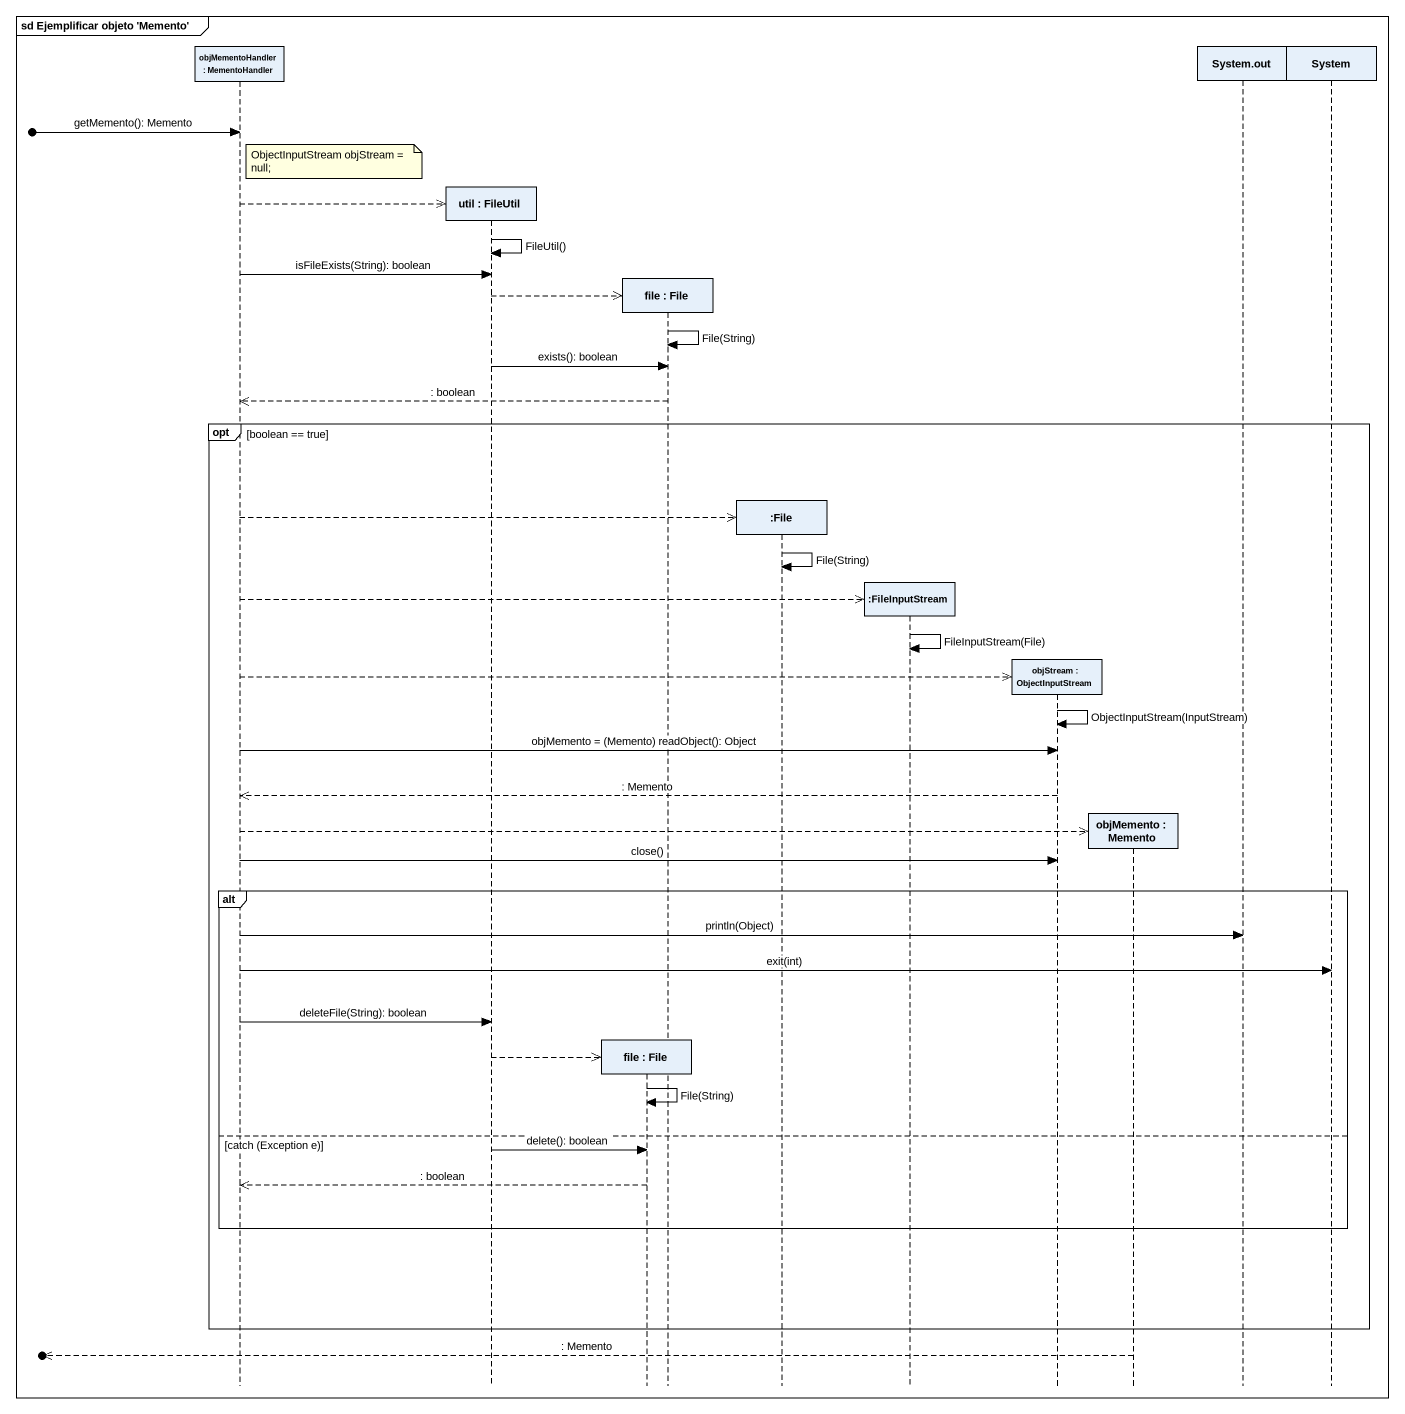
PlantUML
@startuml
mainframe sd Ejemplificar objeto 'Memento'
hide footbox
participant "objMementoHandler : MementoHandler" as objMementoHandler
participant "util : FileUtil" as util
participant "file : File" as file_
participant "file : File" as file__2
participant ":File" as File_
participant ":FileInputStream" as FileInputStream
participant "objStream : ObjectInputStream" as objStream
participant "objMemento : Memento" as objMemento
participant "System.out" as System_out
participant System

[o-> objMementoHandler : getMemento(): Memento
note right of objMementoHandler : ObjectInputStream objStream = null;
objMementoHandler -->> util **
util -> util : FileUtil()
objMementoHandler -> util : isFileExists(String): boolean
util -->> file__2 **
file__2 -> file__2 : File(String)
util -> file__2 : exists(): boolean
file__2 -->> objMementoHandler : : boolean
opt boolean == true
  objMementoHandler -->> File_ **
  File_ -> File_ : File(String)
  objMementoHandler -->> FileInputStream **
  FileInputStream -> FileInputStream : FileInputStream(File)
  objMementoHandler -->> objStream **
  objStream -> objStream : ObjectInputStream(InputStream)
  objMementoHandler -> objStream : objMemento = (Memento) readObject(): Object
  objStream -->> objMementoHandler : : Memento
  objMementoHandler -->> objMemento **
  objMementoHandler -> objStream : close()
  alt
    objMementoHandler -> System_out : println(Object)
    objMementoHandler -> System : exit(int)
    objMementoHandler -> util : deleteFile(String): boolean
    util -->> file_ **
    file_ -> file_ : File(String)
  else catch (Exception e)
    util -> file_ : delete(): boolean
    file_ -->> objMementoHandler : : boolean
  end
end
[o<<-- objMemento : : Memento
@enduml
